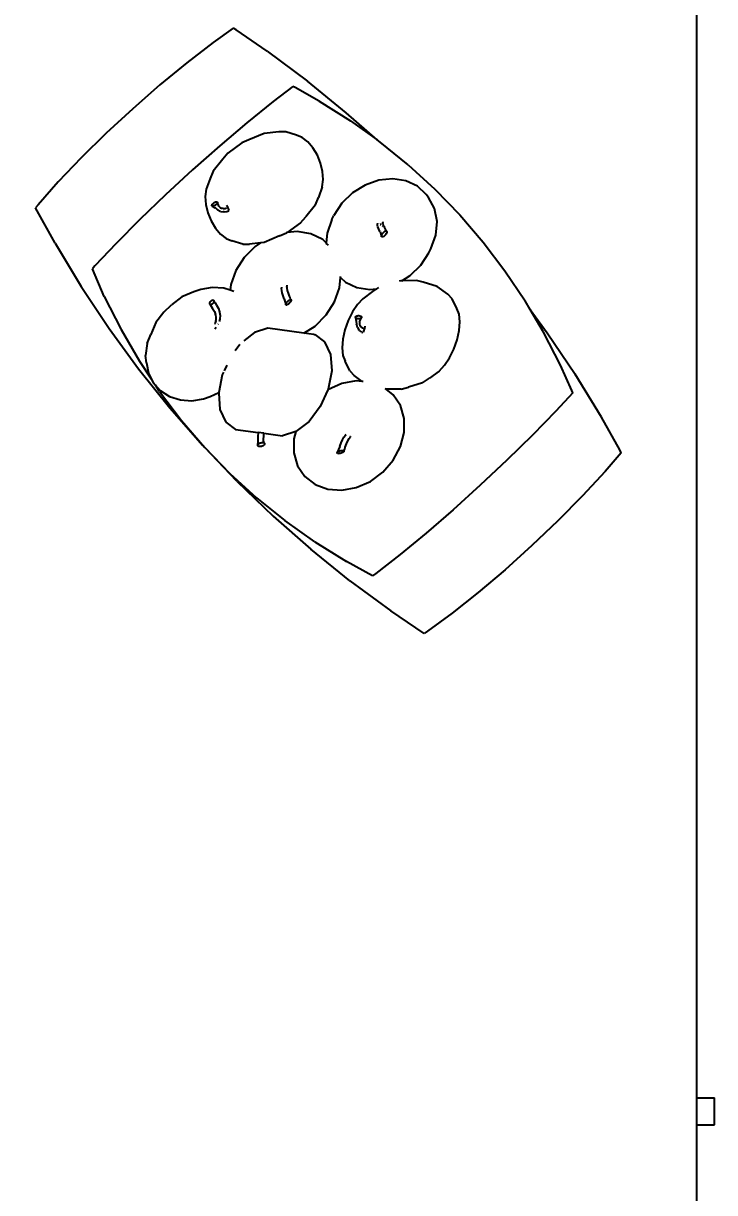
# Model space of a CAD drawing. Header units: metres. Extents: x 244.4 to 340.3, y -4.1 to 64.3.
# Drawn here: x 312.498 to 313.002, y 47.783 to 48.635 of the extents above; entities that cross this region are included whole.
import ezdxf

# ---------------------------------------------------------------- set-up
doc = ezdxf.new("R2010")
doc.units = ezdxf.units.M
doc.layers.get('Defpoints').update_dxf_attribs({"lineweight": 0})
doc.layers.add('Edges', color=7, linetype='Continuous')
doc.styles.add('TEXTS', font='swissl.ttf')
doc.dimstyles.new('Copy of DIMTEXT', dxfattribs={"dimscale": 0.3, "dimtxt": 0.22, "dimasz": 0.18, "dimexe": 0.05, "dimexo": 0.05, "dimgap": 0.05, "dimtad": 0, "dimzin": 1, "dimdsep": 46, "dimtxsty": 'TEXTS', "dimblk": 'ARCHTICK', "dimcen": 0.1, "dimclrd": 256, "dimclre": 6, "dimclrt": 7, "dimadec": 0, "dimazin": 0, "dimtfac": 0.15, "dimtix": 1, "dimtofl": 0, "dimtmove": 1, "dimatfit": 3, "dimldrblk": 'OPEN', "dimfxl": 0, "dimtolj": 1, "dimtzin": 0, "dimarcsym": 0})

# ---------------------------------------------------------------- blocks, each defined once
blk = doc.blocks.new('turjd+')
at = {"layer": 'Edges'}
for p, q in [((557.831, 172.567), (557.145, 172.567)), ((557.145, 172.12), (557.145, 172.567)), ((557.831, 172.12), (557.831, 172.567)), ((557.145, 172.12), (512.541, 172.12)), ((557.831, 172.12), (557.145, 172.12)), ((581.086, 172.12), (557.831, 172.12)), ((540.82, 170.176), (539.993, 169.715)), ((540.893, 170.214), (540.82, 170.176)), ((540.893, 170.214), (541.365, 169.808)), ((541.365, 169.808), (541.977, 169.24)), ((539.993, 169.715), (538.912, 169.053)), ((541.977, 169.24), (542.605, 168.619)), ((537.864, 168.35), (538.912, 169.053)), ((539.32, 168.969), (538.68, 168.684)), ((539.377, 168.992), (539.32, 168.969)), ((539.377, 168.992), (539.84, 168.565)), ((538.68, 168.684), (537.853, 168.259)), ((539.84, 168.565), (540.446, 167.975)), ((542.605, 168.619), (543.231, 167.962)), ((537.282, 167.923), (537.864, 168.35)), ((537.853, 168.259), (537.282, 167.923)), ((540.446, 167.975), (541.074, 167.335)), ((543.231, 167.962), (543.838, 167.286)), ((536.302, 167.284), (537.06, 167.792)), ((537.282, 167.923), (537.06, 167.792)), ((535.581, 166.736), (536.302, 167.284)), ((541.074, 167.335), (541.705, 166.664)), ((543.838, 167.286), (544.41, 166.61)), ((534.895, 166.147), (535.581, 166.736)), ((541.705, 166.664), (542.324, 165.979)), ((544.41, 166.61), (544.931, 165.954)), ((534.247, 165.518), (534.895, 166.147)), ((537.011, 165.954), (536.897, 165.847)), ((537.256, 166.074), (537.011, 165.954)), ((537.4, 166.128), (537.256, 166.074)), ((537.588, 166.147), (537.4, 166.128)), ((537.807, 166.13), (537.588, 166.147)), ((538.042, 166.078), (537.807, 166.13)), ((538.277, 165.995), (538.042, 166.078)), ((538.496, 165.887), (538.277, 165.995)), ((542.324, 165.979), (542.912, 165.3)), ((544.931, 165.954), (545.386, 165.334)), ((536.897, 165.847), (536.697, 165.58)), ((538.685, 165.761), (538.496, 165.887)), ((538.83, 165.625), (538.685, 165.761)), ((538.83, 165.625), (539.01, 165.383)), ((533.635, 164.849), (534.247, 165.518)), ((534.457, 165.356), (534.38, 165.303)), ((534.738, 165.51), (534.457, 165.356)), ((535.062, 165.574), (534.738, 165.51)), ((535.409, 165.541), (535.062, 165.574)), ((535.753, 165.416), (535.409, 165.541)), ((535.852, 165.369), (535.753, 165.416)), ((536.158, 165.167), (535.852, 165.369)), ((536.697, 165.58), (536.593, 165.222)), ((539.126, 165.21), (539.01, 165.383)), ((545.386, 165.334), (545.441, 165.251)), ((534.171, 165.077), (534.036, 164.79)), ((534.38, 165.303), (534.171, 165.077)), ((536.419, 164.898), (536.158, 165.167)), ((536.593, 165.222), (536.547, 165.057)), ((536.547, 165.057), (536.553, 164.683)), ((539.126, 165.21), (539.238, 164.854)), ((542.912, 165.3), (543.453, 164.645)), ((545.441, 165.251), (544.872, 164.406)), ((533.635, 164.849), (533.061, 164.14)), ((534.036, 164.79), (533.986, 164.46)), ((536.553, 164.683), (536.419, 164.898)), ((539.284, 164.67), (539.238, 164.854)), ((540.023, 164.747), (539.699, 164.652)), ((540.377, 164.747), (540.023, 164.747)), ((540.736, 164.652), (540.377, 164.747)), ((533.986, 164.46), (534.022, 164.109)), ((536.553, 164.683), (536.553, 164.66)), ((536.553, 164.66), (536.563, 164.619)), ((539.284, 164.67), (539.289, 164.292)), ((539.427, 164.469), (539.289, 164.292)), ((539.699, 164.652), (539.427, 164.469)), ((541.077, 164.469), (540.736, 164.652)), ((541.375, 164.21), (541.077, 164.469)), ((543.453, 164.645), (543.933, 164.032)), ((533.061, 164.14), (533.005, 164.062)), ((535.073, 164.209), (535.084, 164.208)), ((535.086, 164.209), (535.084, 164.208)), ((535.084, 164.208), (535.09, 164.205)), ((535.091, 164.206), (535.086, 164.209)), ((535.099, 164.209), (535.086, 164.209)), ((535.138, 164.219), (535.099, 164.209)), ((535.122, 164.169), (535.125, 164.162)), ((535.129, 164.154), (535.133, 164.143)), ((535.18, 164.236), (535.138, 164.219)), ((535.144, 164.137), (535.147, 164.143)), ((535.147, 164.143), (535.15, 164.148)), ((535.179, 164.189), (535.184, 164.196)), ((535.18, 164.236), (535.182, 164.238)), ((535.182, 164.238), (535.187, 164.24)), ((535.24, 164.266), (535.187, 164.24)), ((535.306, 164.304), (535.24, 164.266)), ((535.312, 164.135), (535.258, 164.108)), ((535.295, 164.287), (535.298, 164.297)), ((535.298, 164.273), (535.295, 164.287)), ((535.298, 164.297), (535.306, 164.304)), ((535.306, 164.257), (535.298, 164.273)), ((535.306, 164.304), (535.318, 164.307)), ((535.318, 164.239), (535.306, 164.257)), ((535.315, 164.136), (535.312, 164.135)), ((535.318, 164.137), (535.315, 164.136)), ((535.318, 164.307), (535.335, 164.305)), ((535.335, 164.222), (535.318, 164.239)), ((535.318, 164.137), (535.431, 164.175)), ((535.335, 164.305), (535.354, 164.299)), ((535.354, 164.207), (535.335, 164.222)), ((535.354, 164.299), (535.375, 164.289)), ((535.375, 164.193), (535.354, 164.207)), ((535.375, 164.289), (535.395, 164.276)), ((535.395, 164.183), (535.375, 164.193)), ((535.395, 164.276), (535.414, 164.26)), ((535.415, 164.177), (535.395, 164.183)), ((535.414, 164.26), (535.431, 164.243)), ((535.431, 164.175), (535.415, 164.177)), ((535.431, 164.243), (535.444, 164.226)), ((535.444, 164.178), (535.431, 164.175)), ((535.444, 164.226), (535.451, 164.21)), ((535.452, 164.185), (535.444, 164.178)), ((535.451, 164.21), (535.454, 164.196)), ((535.454, 164.196), (535.452, 164.185)), ((539.289, 164.292), (539.271, 164.269)), ((541.61, 163.893), (541.375, 164.21)), ((544.117, 163.38), (544.872, 164.406)), ((533.005, 164.062), (532.319, 163.287)), ((532.524, 163.393), (533.005, 164.062)), ((534.022, 164.109), (534.143, 163.763)), ((535.111, 164.08), (535.103, 164.085)), ((535.123, 164.074), (535.111, 164.08)), ((535.134, 164.073), (535.123, 164.074)), ((535.161, 164.073), (535.134, 164.073)), ((535.2, 164.084), (535.161, 164.073)), ((535.251, 164.105), (535.2, 164.084)), ((535.258, 164.108), (535.251, 164.105)), ((536.724, 163.553), (536.775, 163.883)), ((536.726, 164.097), (536.757, 164.05)), ((536.757, 164.05), (536.757, 164.057)), ((536.757, 164.05), (536.826, 163.947)), ((536.775, 163.883), (536.757, 164.05)), ((536.826, 163.947), (537.007, 163.705)), ((541.767, 163.539), (541.61, 163.893)), ((543.992, 163.951), (543.629, 163.289)), ((543.933, 164.032), (543.992, 163.951)), ((534.143, 163.763), (534.341, 163.445)), ((536.59, 163.266), (536.724, 163.553)), ((537.007, 163.705), (537.152, 163.569)), ((537.152, 163.569), (537.34, 163.443)), ((537.434, 163.607), (537.436, 163.626)), ((537.434, 163.587), (537.434, 163.607)), ((537.437, 163.567), (537.434, 163.587)), ((537.436, 163.626), (537.441, 163.643)), ((537.442, 163.55), (537.437, 163.567)), ((537.441, 163.643), (537.449, 163.657)), ((537.45, 163.535), (537.442, 163.55)), ((537.449, 163.657), (537.458, 163.667)), ((537.458, 163.667), (537.468, 163.672)), ((537.468, 163.672), (537.478, 163.672)), ((537.478, 163.672), (537.488, 163.667)), ((537.48, 163.52), (537.57, 163.539)), ((537.488, 163.667), (537.498, 163.657)), ((537.592, 163.621), (537.488, 163.667)), ((537.498, 163.657), (537.505, 163.643)), ((537.506, 163.549), (537.499, 163.535)), ((537.505, 163.643), (537.511, 163.625)), ((537.511, 163.566), (537.506, 163.549)), ((537.511, 163.625), (537.513, 163.606)), ((537.514, 163.586), (537.511, 163.566)), ((537.513, 163.606), (537.514, 163.586)), ((537.573, 163.54), (537.57, 163.539)), ((537.583, 163.542), (537.573, 163.54)), ((537.573, 163.54), (537.646, 163.541)), ((537.58, 163.622), (537.592, 163.621)), ((537.592, 163.621), (537.594, 163.622)), ((537.594, 163.622), (537.604, 163.618)), ((537.594, 163.622), (537.635, 163.621)), ((537.635, 163.621), (537.643, 163.623)), ((537.643, 163.623), (537.649, 163.623)), ((537.659, 163.543), (537.646, 163.541)), ((537.649, 163.623), (537.681, 163.632)), ((537.659, 163.543), (537.724, 163.561)), ((537.681, 163.632), (537.685, 163.635)), ((537.715, 163.654), (537.685, 163.635)), ((537.685, 163.635), (537.694, 163.637)), ((537.759, 163.751), (537.701, 163.763)), ((537.709, 163.646), (537.715, 163.654)), ((537.715, 163.654), (537.716, 163.655)), ((537.716, 163.655), (537.74, 163.687)), ((537.716, 163.655), (537.727, 163.662)), ((537.737, 163.566), (537.724, 163.561)), ((537.737, 163.566), (537.788, 163.599)), ((537.738, 163.68), (537.74, 163.687)), ((537.74, 163.687), (537.742, 163.69)), ((537.742, 163.69), (537.753, 163.722)), ((537.758, 163.746), (537.759, 163.751)), ((537.777, 163.747), (537.759, 163.751)), ((537.853, 163.72), (537.777, 163.747)), ((537.799, 163.606), (537.788, 163.599)), ((537.807, 163.615), (537.799, 163.606)), ((537.807, 163.615), (537.843, 163.662)), ((537.848, 163.672), (537.843, 163.662)), ((537.848, 163.672), (537.86, 163.707)), ((537.861, 163.711), (537.863, 163.715)), ((539.091, 163.685), (538.94, 163.483)), ((539.091, 163.685), (539.08, 163.538)), ((539.093, 163.716), (539.091, 163.685)), ((532.319, 163.287), (531.524, 162.307)), ((532.026, 162.607), (532.524, 163.393)), ((534.341, 163.445), (534.602, 163.175)), ((536.472, 163.139), (536.59, 163.266)), ((537.34, 163.443), (537.56, 163.334)), ((537.459, 163.525), (537.45, 163.535)), ((537.469, 163.52), (537.459, 163.525)), ((537.48, 163.52), (537.469, 163.52)), ((537.49, 163.525), (537.48, 163.52)), ((537.499, 163.535), (537.49, 163.525)), ((537.56, 163.334), (537.795, 163.252)), ((537.795, 163.252), (538.03, 163.2)), ((538.436, 163.202), (538.58, 163.256)), ((538.825, 163.376), (538.58, 163.256)), ((538.825, 163.376), (538.94, 163.483)), ((539.08, 163.538), (539.148, 163.172)), ((540.441, 163.271), (540.427, 163.286)), ((540.45, 163.263), (540.441, 163.271)), ((540.496, 163.229), (540.45, 163.263)), ((540.486, 163.389), (540.473, 163.405)), ((540.486, 163.389), (540.49, 163.386)), ((540.49, 163.386), (540.494, 163.382)), ((540.531, 163.356), (540.494, 163.382)), ((540.593, 163.323), (540.531, 163.356)), ((540.668, 163.29), (540.593, 163.323)), ((540.75, 163.259), (540.668, 163.29)), ((540.756, 163.258), (540.75, 163.259)), ((540.787, 163.247), (540.756, 163.258)), ((540.833, 163.231), (540.787, 163.247)), ((541.835, 163.173), (541.767, 163.539)), ((543.133, 162.496), (543.629, 163.289)), ((544.117, 163.38), (543.322, 162.393)), ((534.602, 163.175), (534.908, 162.974)), ((535.007, 162.927), (534.908, 162.974)), ((536.472, 163.139), (536.447, 163.141)), ((536.732, 163.116), (536.472, 163.139)), ((537.088, 162.991), (536.732, 163.116)), ((537.416, 162.781), (537.088, 162.991)), ((538.03, 163.2), (538.249, 163.183)), ((538.249, 163.183), (538.436, 163.202)), ((539.148, 163.172), (539.304, 162.82)), ((540.56, 163.195), (540.496, 163.229)), ((540.637, 163.161), (540.56, 163.195)), ((540.728, 163.128), (540.637, 163.161)), ((540.728, 163.128), (540.88, 163.061)), ((540.831, 163.189), (540.834, 163.205)), ((540.832, 163.169), (540.831, 163.189)), ((540.835, 163.147), (540.832, 163.169)), ((540.836, 163.23), (540.833, 163.231)), ((540.834, 163.205), (540.838, 163.217)), ((540.841, 163.125), (540.835, 163.147)), ((540.852, 163.225), (540.836, 163.23)), ((540.838, 163.217), (540.845, 163.224)), ((540.849, 163.104), (540.841, 163.125)), ((540.845, 163.224), (540.852, 163.225)), ((540.859, 163.086), (540.849, 163.104)), ((540.854, 163.225), (540.852, 163.225)), ((540.854, 163.225), (540.864, 163.221)), ((540.869, 163.071), (540.859, 163.086)), ((540.864, 163.221), (540.875, 163.21)), ((540.88, 163.061), (540.869, 163.071)), ((540.875, 163.21), (540.885, 163.196)), ((540.89, 163.056), (540.88, 163.061)), ((540.885, 163.196), (540.895, 163.177)), ((540.899, 163.057), (540.89, 163.056)), ((540.895, 163.177), (540.903, 163.156)), ((540.906, 163.064), (540.899, 163.057)), ((540.903, 163.156), (540.909, 163.134)), ((540.911, 163.076), (540.906, 163.064)), ((540.909, 163.134), (540.912, 163.112)), ((540.913, 163.092), (540.911, 163.076)), ((540.912, 163.112), (540.913, 163.092)), ((541.809, 162.819), (541.835, 163.173)), ((533.802, 162.69), (533.591, 162.641)), ((534.004, 162.703), (533.802, 162.69)), ((534.185, 162.679), (534.004, 162.703)), ((534.185, 162.679), (534.457, 162.584)), ((535.007, 162.927), (535.352, 162.802)), ((535.352, 162.802), (535.6, 162.778)), ((535.518, 162.693), (535.37, 162.393)), ((535.6, 162.778), (535.518, 162.693)), ((535.6, 162.778), (535.631, 162.776)), ((535.659, 162.84), (535.622, 162.801)), ((537.696, 162.5), (537.416, 162.781)), ((537.909, 162.496), (538.093, 162.741)), ((538.093, 162.741), (538.412, 162.888)), ((538.412, 162.888), (538.826, 162.919)), ((538.826, 162.919), (539.283, 162.83)), ((539.283, 162.83), (539.304, 162.82)), ((539.304, 162.82), (539.726, 162.631)), ((541.691, 162.502), (541.809, 162.819)), ((532.026, 162.607), (531.684, 161.997)), ((533.202, 162.447), (533.05, 162.316)), ((533.386, 162.558), (533.202, 162.447)), ((533.591, 162.641), (533.386, 162.558)), ((534.643, 162.508), (534.457, 162.584)), ((534.643, 162.508), (534.944, 162.266)), ((535.37, 162.393), (535.313, 162.049)), ((537.873, 162.221), (537.696, 162.5)), ((537.906, 162.472), (537.873, 162.221)), ((537.906, 162.472), (537.907, 162.473)), ((537.907, 162.481), (537.909, 162.496)), ((537.907, 162.473), (537.907, 162.481)), ((539.726, 162.631), (540.098, 162.349)), ((541.488, 162.242), (541.691, 162.502)), ((542.488, 161.446), (543.322, 162.393)), ((543.133, 162.496), (542.598, 161.742)), ((530.766, 161.29), (531.524, 162.307)), ((532.942, 162.175), (532.884, 162.031)), ((533.05, 162.316), (532.942, 162.175)), ((535.092, 162.132), (534.944, 162.266)), ((535.092, 162.132), (535.338, 161.801)), ((537.873, 162.221), (537.752, 161.313)), ((540.098, 162.349), (540.353, 162.018)), ((541.216, 162.059), (541.488, 162.242)), ((531.684, 161.997), (531.656, 161.942)), ((531.656, 161.942), (532.039, 161.442)), ((532.884, 162.031), (532.803, 161.761)), ((535.313, 162.049), (535.338, 161.801)), ((535.338, 161.801), (535.35, 161.784)), ((535.427, 161.606), (535.35, 161.784)), ((536.689, 161.795), (536.67, 161.8)), ((536.689, 161.795), (536.694, 161.795)), ((536.694, 161.795), (536.699, 161.793)), ((536.739, 161.796), (536.699, 161.793)), ((536.8, 161.807), (536.739, 161.796)), ((536.87, 161.828), (536.8, 161.807)), ((536.942, 161.855), (536.87, 161.828)), ((536.947, 161.858), (536.942, 161.855)), ((536.974, 161.869), (536.947, 161.858)), ((537.014, 161.885), (536.974, 161.869)), ((537.016, 161.886), (537.014, 161.885)), ((537.03, 161.892), (537.016, 161.886)), ((537.026, 161.887), (537.03, 161.892)), ((537.026, 161.876), (537.026, 161.887)), ((537.031, 161.863), (537.026, 161.876)), ((537.031, 161.894), (537.03, 161.892)), ((537.031, 161.894), (537.041, 161.897)), ((537.04, 161.847), (537.031, 161.863)), ((537.053, 161.829), (537.04, 161.847)), ((537.041, 161.897), (537.054, 161.895)), ((537.069, 161.812), (537.053, 161.829)), ((537.054, 161.895), (537.07, 161.889)), ((537.087, 161.797), (537.069, 161.812)), ((537.07, 161.889), (537.088, 161.878)), ((537.106, 161.783), (537.087, 161.797)), ((537.088, 161.878), (537.107, 161.865)), ((537.124, 161.773), (537.106, 161.783)), ((537.107, 161.865), (537.125, 161.849)), ((537.14, 161.767), (537.124, 161.773)), ((537.125, 161.849), (537.141, 161.832)), ((537.141, 161.832), (537.154, 161.815)), ((537.154, 161.815), (537.163, 161.799)), ((537.163, 161.799), (537.168, 161.785)), ((537.168, 161.774), (537.163, 161.767)), ((537.168, 161.785), (537.168, 161.774)), ((540.353, 162.018), (540.355, 162.012)), ((540.355, 162.012), (540.538, 161.964)), ((540.355, 162.012), (540.46, 161.68)), ((540.538, 161.964), (540.892, 161.964)), ((540.892, 161.964), (541.216, 162.059)), ((532.803, 161.761), (532.799, 161.59)), ((532.799, 161.59), (532.842, 161.219)), ((535.427, 161.606), (535.59, 161.219)), ((536.736, 161.66), (536.717, 161.664)), ((536.746, 161.658), (536.736, 161.66)), ((536.798, 161.66), (536.746, 161.658)), ((536.861, 161.671), (536.798, 161.66)), ((536.933, 161.693), (536.861, 161.671)), ((537.012, 161.723), (536.933, 161.693)), ((537.012, 161.723), (537.153, 161.765)), ((537.153, 161.765), (537.14, 161.767)), ((537.163, 161.767), (537.153, 161.765)), ((540.398, 161.209), (540.46, 161.68)), ((542.024, 161.028), (542.598, 161.742)), ((530.766, 161.29), (530.233, 160.509)), ((532.039, 161.442), (532.572, 160.785)), ((532.842, 161.219), (533.005, 160.832)), ((535.59, 161.219), (535.601, 161.129)), ((537.752, 161.313), (537.859, 160.976)), ((540.398, 161.209), (540.379, 161.071)), ((540.468, 161.207), (540.398, 161.209)), ((540.543, 161.204), (540.468, 161.207)), ((540.603, 161.202), (540.543, 161.204)), ((540.599, 161.201), (540.592, 161.194)), ((540.599, 161.201), (540.603, 161.202)), ((540.606, 161.202), (540.603, 161.202)), ((540.642, 161.22), (540.606, 161.202)), ((540.632, 161.18), (540.635, 161.199)), ((540.635, 161.199), (540.641, 161.214)), ((540.641, 161.214), (540.648, 161.222)), ((540.648, 161.222), (540.642, 161.22)), ((540.648, 161.222), (540.65, 161.224)), ((540.649, 161.223), (540.648, 161.222)), ((540.65, 161.224), (540.661, 161.228)), ((540.661, 161.228), (540.674, 161.226)), ((540.674, 161.226), (540.687, 161.219)), ((540.687, 161.219), (540.7, 161.207)), ((540.7, 161.207), (540.712, 161.19)), ((540.712, 161.19), (540.721, 161.169)), ((541.616, 160.537), (542.488, 161.446)), ((535.601, 161.129), (535.689, 160.991)), ((535.601, 161.129), (535.634, 160.849)), ((535.689, 160.991), (535.968, 160.711)), ((537.859, 160.976), (538.067, 160.706)), ((540.303, 160.497), (540.379, 161.071)), ((540.389, 161.072), (540.379, 161.071)), ((540.474, 161.069), (540.389, 161.072)), ((540.549, 161.066), (540.474, 161.069)), ((540.612, 161.064), (540.549, 161.066)), ((540.691, 161.056), (540.612, 161.064)), ((540.632, 161.158), (540.632, 161.18)), ((540.636, 161.136), (540.632, 161.158)), ((540.643, 161.114), (540.636, 161.136)), ((540.653, 161.093), (540.643, 161.114)), ((540.665, 161.076), (540.653, 161.093)), ((540.677, 161.064), (540.665, 161.076)), ((540.691, 161.056), (540.677, 161.064)), ((540.703, 161.055), (540.691, 161.056)), ((540.715, 161.059), (540.703, 161.055)), ((540.724, 161.069), (540.715, 161.059)), ((540.721, 161.169), (540.728, 161.147)), ((540.73, 161.084), (540.724, 161.069)), ((540.728, 161.147), (540.732, 161.124)), ((540.733, 161.103), (540.73, 161.084)), ((540.732, 161.124), (540.733, 161.103)), ((541.412, 160.355), (542.024, 161.028)), ((532.572, 160.785), (533.152, 160.102)), ((533.005, 160.832), (533.082, 160.655)), ((533.082, 160.655), (533.341, 160.306)), ((535.629, 160.677), (535.549, 160.407)), ((535.629, 160.677), (535.634, 160.849)), ((535.968, 160.711), (536.297, 160.501)), ((538.164, 160.607), (538.32, 160.489)), ((530.233, 160.509), (530.188, 160.439)), ((530.188, 160.439), (530.55, 159.932)), ((533.341, 160.306), (533.489, 160.173)), ((534.702, 160.3), (534.657, 160.273)), ((534.716, 160.309), (534.702, 160.3)), ((534.705, 160.296), (534.702, 160.3)), ((534.782, 160.336), (534.716, 160.309)), ((534.793, 160.334), (534.792, 160.338)), ((534.81, 160.29), (534.795, 160.329)), ((535.491, 160.264), (535.549, 160.407)), ((536.297, 160.501), (536.652, 160.375)), ((536.652, 160.375), (536.795, 160.363)), ((536.795, 160.363), (536.742, 160.198)), ((536.824, 160.452), (536.795, 160.363)), ((540.119, 160.252), (540.303, 160.497)), ((541.594, 160.517), (540.761, 159.723)), ((540.761, 159.723), (541.412, 160.355)), ((541.616, 160.537), (541.594, 160.517)), ((533.152, 160.102), (533.763, 159.412)), ((533.489, 160.173), (533.79, 159.931)), ((534.562, 160.026), (534.565, 160.037)), ((534.562, 160.011), (534.562, 160.026)), ((534.567, 159.994), (534.562, 160.011)), ((534.565, 160.037), (534.572, 160.044)), ((534.572, 160.044), (534.582, 160.046)), ((534.678, 160.075), (534.582, 160.046)), ((534.582, 160.046), (534.594, 160.043)), ((534.594, 160.043), (534.608, 160.036)), ((534.608, 160.036), (534.623, 160.024)), ((534.623, 160.024), (534.637, 160.008)), ((534.637, 160.008), (534.65, 159.991)), ((534.669, 160.067), (534.678, 160.075)), ((534.678, 160.076), (534.709, 160.11)), ((534.678, 160.075), (534.687, 160.079)), ((534.678, 160.075), (534.678, 160.076)), ((534.706, 160.103), (534.709, 160.11)), ((534.709, 160.11), (534.713, 160.114)), ((534.713, 160.114), (534.728, 160.144)), ((534.73, 160.235), (534.716, 160.271)), ((534.718, 159.989), (534.764, 160.039)), ((534.728, 160.144), (534.729, 160.148)), ((534.736, 160.185), (534.729, 160.148)), ((534.729, 160.148), (534.733, 160.156)), ((534.731, 160.232), (534.73, 160.235)), ((534.734, 160.224), (534.731, 160.232)), ((534.736, 160.187), (534.731, 160.232)), ((534.736, 160.187), (534.738, 160.201)), ((534.736, 160.185), (534.736, 160.187)), ((534.737, 160.174), (534.736, 160.185)), ((534.771, 160.05), (534.764, 160.039)), ((534.771, 160.05), (534.801, 160.109)), ((534.806, 160.121), (534.801, 160.109)), ((534.806, 160.121), (534.818, 160.185)), ((534.81, 160.29), (534.813, 160.278)), ((534.82, 160.212), (534.813, 160.278)), ((534.821, 160.199), (534.818, 160.185)), ((534.82, 160.212), (534.821, 160.199)), ((535.23, 159.992), (535.382, 160.122)), ((535.382, 160.122), (535.491, 160.264)), ((536.742, 160.198), (536.723, 159.908)), ((537.109, 159.982), (537.168, 160.018)), ((537.168, 160.018), (537.173, 160.019)), ((537.173, 160.019), (537.251, 160.064)), ((537.251, 160.064), (537.337, 160.094)), ((537.337, 160.094), (537.343, 160.095)), ((537.343, 160.095), (537.43, 160.108)), ((537.43, 160.108), (537.516, 160.103)), ((537.516, 160.103), (537.526, 160.102)), ((537.526, 160.102), (537.579, 160.088)), ((537.645, 160.062), (537.661, 160.054)), ((537.737, 160.005), (537.771, 159.978)), ((538.682, 160.275), (538.826, 160.21)), ((538.861, 160.194), (538.929, 160.164)), ((538.929, 160.164), (539.374, 160.077)), ((539.468, 159.861), (539.374, 160.077)), ((539.374, 160.077), (539.386, 160.074)), ((539.386, 160.074), (539.8, 160.105)), ((539.8, 160.105), (540.119, 160.252)), ((530.55, 159.932), (531.06, 159.271)), ((533.79, 159.931), (533.976, 159.854)), ((533.976, 159.854), (534.248, 159.76)), ((534.248, 159.76), (534.428, 159.735)), ((534.428, 159.735), (534.631, 159.748)), ((534.575, 159.975), (534.567, 159.994)), ((534.585, 159.956), (534.575, 159.975)), ((534.598, 159.938), (534.585, 159.956)), ((534.613, 159.923), (534.598, 159.938)), ((534.627, 159.911), (534.613, 159.923)), ((534.641, 159.904), (534.627, 159.911)), ((534.631, 159.748), (534.842, 159.798)), ((534.654, 159.901), (534.641, 159.904)), ((534.65, 159.991), (534.661, 159.972)), ((534.664, 159.903), (534.654, 159.901)), ((534.661, 159.972), (534.669, 159.953)), ((534.671, 159.91), (534.664, 159.903)), ((534.669, 159.953), (534.673, 159.936)), ((534.671, 159.91), (534.716, 159.987)), ((534.674, 159.921), (534.671, 159.91)), ((534.673, 159.936), (534.674, 159.921)), ((534.718, 159.989), (534.716, 159.987)), ((534.723, 159.998), (534.718, 159.989)), ((534.842, 159.798), (535.046, 159.881)), ((535.046, 159.881), (535.23, 159.992)), ((536.723, 159.908), (536.773, 159.619)), ((537.038, 159.932), (537.042, 159.941)), ((537.038, 159.92), (537.038, 159.932)), ((537.042, 159.908), (537.038, 159.92)), ((537.042, 159.941), (537.049, 159.947)), ((537.05, 159.894), (537.042, 159.908)), ((537.049, 159.947), (537.06, 159.95)), ((537.062, 159.881), (537.05, 159.894)), ((537.06, 159.95), (537.109, 159.982)), ((537.06, 159.95), (537.074, 159.95)), ((537.075, 159.87), (537.062, 159.881)), ((537.074, 159.95), (537.089, 159.946)), ((537.091, 159.86), (537.075, 159.87)), ((537.089, 159.946), (537.105, 159.939)), ((537.107, 159.853), (537.091, 159.86)), ((537.105, 159.939), (537.12, 159.93)), ((537.122, 159.849), (537.107, 159.853)), ((537.12, 159.93), (537.134, 159.918)), ((537.135, 159.849), (537.122, 159.849)), ((537.134, 159.918), (537.145, 159.905)), ((537.146, 159.852), (537.135, 159.849)), ((537.145, 159.905), (537.153, 159.892)), ((537.154, 159.858), (537.146, 159.852)), ((537.153, 159.892), (537.158, 159.879)), ((537.154, 159.858), (537.251, 159.92)), ((537.158, 159.867), (537.154, 159.858)), ((537.158, 159.879), (537.158, 159.867)), ((537.251, 159.92), (537.329, 159.963)), ((537.329, 159.963), (537.404, 159.99)), ((537.407, 159.99), (537.404, 159.99)), ((537.41, 159.991), (537.407, 159.99)), ((537.41, 159.991), (537.485, 160.002)), ((537.485, 160.002), (537.555, 159.999)), ((537.561, 159.998), (537.555, 159.999)), ((537.564, 159.998), (537.561, 159.998)), ((537.564, 159.998), (537.613, 159.984)), ((537.623, 159.981), (537.622, 159.983)), ((537.623, 159.981), (537.63, 159.979)), ((537.63, 159.979), (537.645, 159.972)), ((539.528, 159.687), (539.468, 159.861)), ((540.073, 159.133), (540.761, 159.723)), ((540.761, 159.723), (540.706, 159.67)), ((536.773, 159.619), (536.833, 159.445)), ((536.833, 159.445), (536.964, 159.141)), ((539.577, 159.398), (539.528, 159.687)), ((539.759, 158.842), (540.706, 159.67)), ((531.06, 159.271), (531.621, 158.59)), ((533.763, 159.412), (534.389, 158.734)), ((536.964, 159.141), (537.16, 158.882)), ((539.347, 158.584), (540.073, 159.133)), ((539.558, 159.108), (539.577, 159.398)), ((537.35, 158.694), (537.16, 158.882)), ((538.776, 158.056), (539.759, 158.842)), ((539.322, 158.601), (539.471, 158.836)), ((539.471, 158.836), (539.558, 159.108)), ((531.621, 158.59), (532.219, 157.907)), ((534.389, 158.734), (535.012, 158.087)), ((537.35, 158.694), (537.609, 158.488)), ((539.187, 158.477), (539.322, 158.601)), ((539.347, 158.584), (539.187, 158.477)), ((537.609, 158.488), (537.906, 158.363)), ((538.138, 158.267), (537.906, 158.363)), ((538.138, 158.267), (538.438, 158.23)), ((538.624, 158.256), (538.438, 158.23)), ((538.584, 158.077), (539.028, 158.372)), ((538.624, 158.256), (538.884, 158.301)), ((538.884, 158.301), (539.028, 158.372)), ((539.028, 158.372), (539.122, 158.418)), ((539.122, 158.418), (539.187, 158.477)), ((535.012, 158.087), (535.616, 157.488)), ((537.756, 157.312), (538.776, 158.056)), ((537.785, 157.612), (538.584, 158.077)), ((532.219, 157.907), (532.837, 157.24)), ((535.616, 157.488), (536.182, 156.955)), ((536.95, 157.19), (537.785, 157.612)), ((532.837, 157.24), (533.458, 156.61)), ((536.95, 157.19), (536.258, 156.889)), ((536.701, 156.609), (537.756, 157.312)), ((536.182, 156.955), (536.258, 156.889)), ((533.458, 156.61), (534.065, 156.032)), ((535.611, 155.95), (536.701, 156.609)), ((534.065, 156.032), (534.64, 155.522)), ((535.611, 155.95), (534.718, 155.46)), ((534.64, 155.522), (534.718, 155.46))]:
    blk.add_line(p, q, dxfattribs=at)
blk = doc.blocks.new('_ArchTick')
at = {"color": 0, "linetype": 'ByBlock', "const_width": 0.15}
blk.add_lwpolyline([(-0.5, -0.5), (0.5, 0.5)], dxfattribs=at)
blk = doc.blocks.new('*D126')
at = {"layer": 'Defpoints', "color": 0, "transparency": 16777216}
for p in [(312.83095, 50.1423), (311.44764, 44.14953), (312.83095, 44.14953)]:
    blk.add_point(p, dxfattribs=at)
at = {"layer": 'Edges', "color": 6, "lineweight": -2, "transparency": 16777216}
for p, q in [((311.98764, 50.1423), (311.41764, 50.1423)), ((311.98764, 44.14953), (311.41764, 44.14953))]:
    blk.add_line(p, q, dxfattribs=at)
at = {"layer": 'Edges', "lineweight": -2, "transparency": 16777216}
for p, q in [((311.44764, 50.1423), (311.44764, 47.50215)), ((311.44764, 44.14953), (311.44764, 46.78968))]:
    blk.add_line(p, q, dxfattribs=at)
at = {"layer": 'Edges', "lineweight": -2, "transparency": 16777216, "xscale": 0.108, "yscale": 0.108, "zscale": 0.108}
for p, rotation in [((311.44764, 50.1423), 90), ((311.44764, 44.14953), 270)]:
    blk.add_blockref('_ArchTick', p, dxfattribs=dict(at, rotation=rotation))
at = {"layer": 'Edges', "color": 7, "transparency": 16777216, "char_height": 0.132, "attachment_point": 5, "rotation": 90, "style": 'TEXTS', "bg_fill": 3, "box_fill_scale": 1.1, "bg_fill_color": 256, "bg_fill_true_color": 13158600, "bg_fill_transparency": 0}
for s, insert in [('\\A1;[19\'-8" ft]', (311.56259, 47.14591)), ('\\A1;5.99 m', (311.3498, 47.14591))]:
    blk.add_mtext(s, dxfattribs=dict(at, insert=insert))
blk = doc.blocks.new('_Open')
at = {"color": 0, "linetype": 'ByBlock', "lineweight": -2}
for p, q in [((-1, 0.1667), (0, 0)), ((-1, -0.1667), (0, 0)), ((0, 0), (-1, 0))]:
    blk.add_line(p, q, dxfattribs=at)

msp = doc.modelspace()

# ---------------------------------------------------------------- block references
at = {"xscale": 0.02891786500191834, "yscale": 0.02891786500191834, "zscale": 0.02891786500191834, "rotation": 270}
msp.add_blockref('turjd+', (308.0117, 63.9639), dxfattribs=at)

# ---------------------------------------------------------------- next in the draw order: dimensions: what is measured, and where the dimension line sits
at = {"layer": 'Edges'}
dim = msp.add_linear_dim(base=(311.44764, 44.14953), p1=(312.83095, 50.1423), p2=(312.83095, 44.14953), angle=90, dimstyle='Copy of DIMTEXT', override={"dimscale": 0.6, "dimpost": ' m\\X', "dimfxl": 0.9, "dimfxlon": 1, "dimtfill": 1}, dxfattribs=at)
dim.commit()
dim.dimension.update_dxf_attribs({"geometry": '*D126', "text_midpoint": (311.44764, 47.14591)})

doc.saveas('drawing.dxf')
